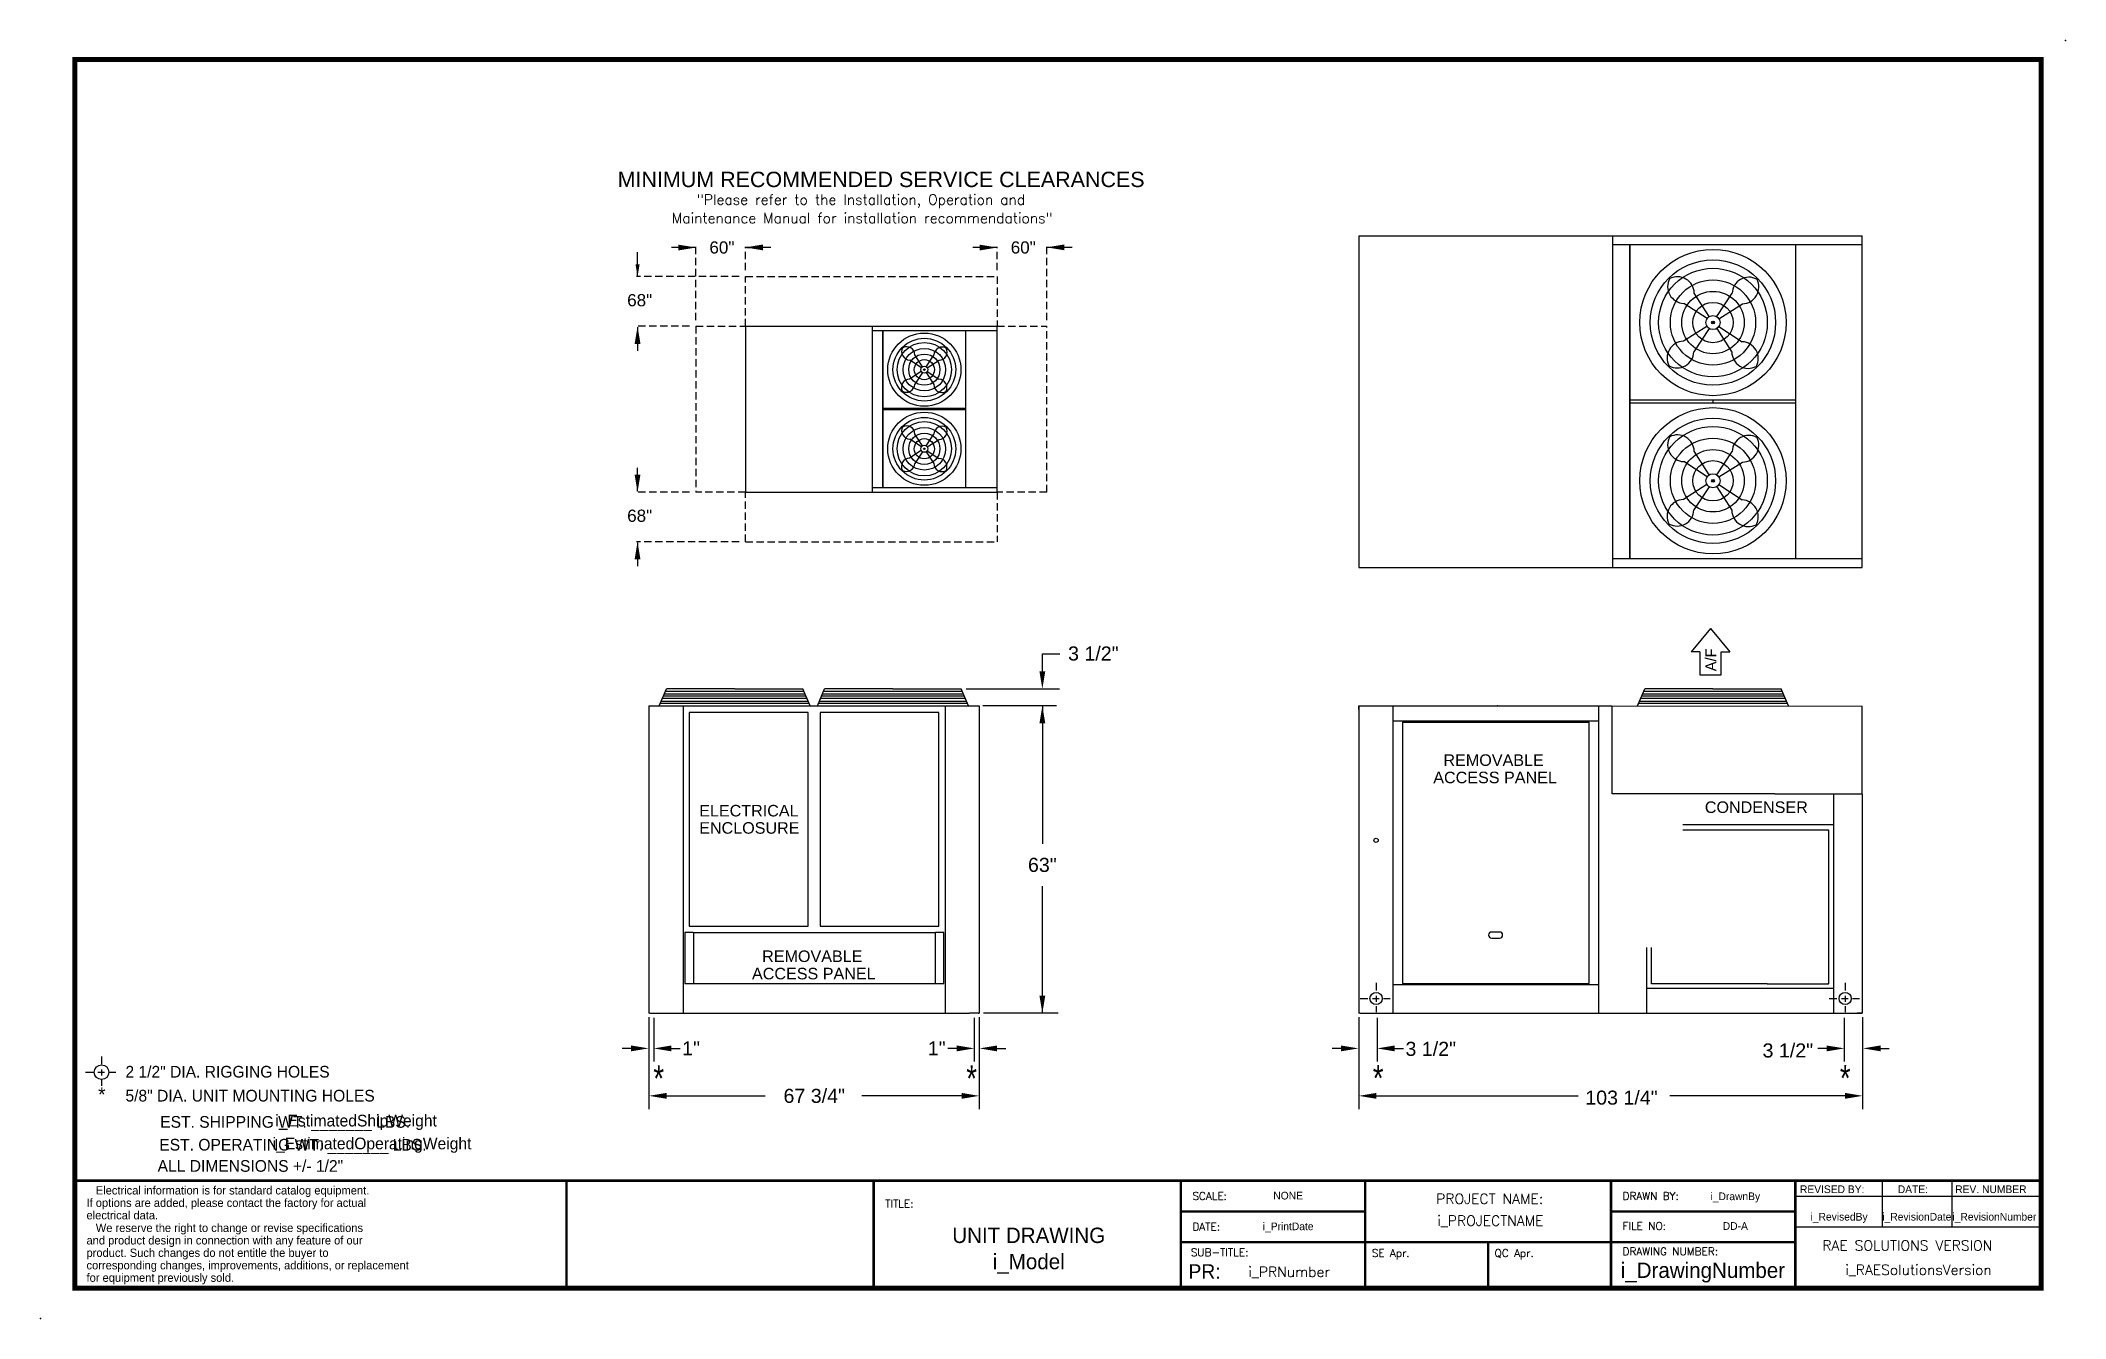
# Model space of a CAD drawing. Extents: x 189 to 604, y -122 to 140.
import ezdxf
from ezdxf.enums import TextEntityAlignment as Align

# ---------------------------------------------------------------- set-up
doc = ezdxf.new("R2010")
doc.units = 0
doc.header["$MEASUREMENT"] = 0
doc.linetypes.add('DASHED', pattern=[0.75, 0.5, -0.25])
doc.layers.get('0').update_dxf_attribs({"linetype": 'CONTINUOUS'})
doc.styles.add('dimentions', font='ARIAL.TTF')
doc.styles.add('SIMPLEX', font='SIMPLEX')
doc.styles.add('SLDTEXTSTYLE0', font='ARIAL.TTF', dxfattribs={"width": 0.75})

# ---------------------------------------------------------------- blocks, each defined once
blk = doc.blocks.new('A-F')
for p, q in [((0, 0.792), (-0.33, 0.396)), ((0, 0.792), (0.33, 0.396)), ((-0.182, 0.396), (-0.33, 0.396)), ((-0.182, 0.396), (-0.182, 0)), ((0.182, 0.396), (0.33, 0.396)), ((0.182, 0), (0.182, 0.396)), ((-0.182, 0), (0.182, 0))]:
    blk.add_line(p, q)
blk.add_text('A/F', height=0.1875, rotation=90).set_placement((0.098, 0.063))

msp = doc.modelspace()

# ---------------------------------------------------------------- linework, layer by layer
at = {"lineweight": 30}
for p, q in [((311.37, 93.79), (311.37, 96.29)), ((320.82, 97.24), (318.32, 97.24)), ((336.18, 97.31), (338.68, 97.31)), ((382.61, 97.24), (380.11, 97.24)), ((397.98, 97.31), (400.48, 97.31)), ((459.3, 99.64), (562.49, 99.64)), ((459.3, 99.64), (459.3, 31.64)), ((511.36, 31.64), (511.36, 99.64)), ((562.49, 97.8), (511.36, 97.8)), ((514.84, 97.81), (514.84, 33.42)), ((514.84, 33.46), (514.84, 97.8)), ((548.85, 97.81), (548.85, 97.81)), ((548.85, 97.81), (548.85, 97.81)), ((548.9, 33.42), (548.9, 97.81)), ((548.9, 97.8), (548.9, 97.8)), ((562.49, 31.64), (562.49, 99.64)), ((531.12, 83.08), (528.05, 87.91)), ((532.69, 83.07), (535.83, 87.86)), ((530.68, 82.66), (525.9, 85.79)), ((533.12, 82.64), (537.95, 85.7)), ((333.52, 81.09), (385.11, 81.09)), ((333.52, 81.09), (333.52, 47.09)), ((333.52, 81.09), (333.52, 47.09)), ((359.55, 47.09), (359.55, 81.09)), ((385.11, 80.17), (359.55, 80.17)), ((361.65, 80.18), (361.65, 47.98)), ((361.65, 48), (361.65, 80.17)), ((378.65, 80.18), (378.65, 80.18)), ((378.65, 80.18), (378.65, 80.18)), ((378.68, 47.98), (378.68, 80.18)), ((378.68, 80.17), (378.68, 80.17)), ((385.11, 47.09), (385.11, 81.09)), ((530.67, 81.08), (525.84, 78.01)), ((531.1, 80.65), (527.96, 75.86)), ((532.67, 80.63), (535.74, 75.81)), ((533.11, 81.06), (537.89, 77.93)), ((311.37, 78.59), (311.37, 76.09)), ((369.79, 72.81), (368.25, 75.23)), ((370.58, 72.81), (372.14, 75.2)), ((369.56, 71.81), (367.15, 70.28)), ((369.57, 72.6), (367.18, 74.17)), ((369.78, 71.59), (368.21, 69.2)), ((370.57, 71.59), (372.1, 69.17)), ((370.78, 71.8), (373.18, 70.23)), ((370.79, 72.59), (373.2, 74.12)), ((361.68, 64.22), (361.7, 64.22)), ((361.68, 63.95), (361.7, 63.95)), ((378.65, 64.22), (361.7, 64.22)), ((378.65, 64.22), (361.7, 64.22)), ((361.7, 64.22), (361.7, 64.22)), ((361.7, 64.22), (361.7, 64.22)), ((361.7, 64.22), (361.7, 64.22)), ((378.65, 63.95), (361.7, 63.95)), ((361.7, 63.95), (361.7, 63.95)), ((361.7, 63.95), (361.7, 63.95)), ((361.7, 63.95), (361.7, 63.95)), ((370.18, 64.22), (370.18, 63.95)), ((378.65, 64.22), (378.65, 64.22)), ((378.65, 64.22), (378.65, 64.22)), ((378.65, 64.22), (378.65, 64.22)), ((378.68, 64.22), (378.65, 64.22)), ((378.65, 63.95), (378.65, 63.95)), ((378.65, 63.95), (378.65, 63.95)), ((378.65, 63.95), (378.65, 63.95)), ((378.68, 63.95), (378.65, 63.95)), ((514.89, 65.91), (514.94, 65.91)), ((514.89, 65.36), (514.94, 65.36)), ((548.85, 65.91), (514.94, 65.91)), ((548.85, 65.91), (514.94, 65.91)), ((514.94, 65.91), (514.94, 65.91)), ((514.94, 65.91), (514.94, 65.91)), ((514.94, 65.91), (514.94, 65.91)), ((548.85, 65.36), (514.94, 65.36)), ((514.94, 65.36), (514.94, 65.36)), ((514.94, 65.36), (514.94, 65.36)), ((514.94, 65.36), (514.94, 65.36)), ((531.9, 65.91), (531.9, 65.36)), ((548.85, 65.91), (548.85, 65.91)), ((548.85, 65.91), (548.85, 65.91)), ((548.85, 65.91), (548.85, 65.91)), ((548.9, 65.91), (548.85, 65.91)), ((548.85, 65.36), (548.85, 65.36)), ((548.85, 65.36), (548.85, 65.36)), ((548.85, 65.36), (548.85, 65.36)), ((548.9, 65.36), (548.85, 65.36)), ((369.79, 56.59), (368.25, 59)), ((370.58, 56.58), (372.14, 58.97)), ((369.56, 55.59), (367.15, 54.05)), ((369.57, 56.37), (367.18, 57.94)), ((369.78, 55.37), (368.21, 52.98)), ((370.57, 55.36), (372.1, 52.95)), ((370.78, 55.58), (373.18, 54.01)), ((370.79, 56.37), (373.2, 57.9)), ((531.12, 50.64), (528.05, 55.47)), ((532.69, 50.63), (535.83, 55.41)), ((311.37, 49.59), (311.37, 52.09)), ((530.68, 50.21), (525.9, 53.35)), ((533.12, 50.19), (537.95, 53.26)), ((333.52, 47.09), (385.11, 47.09)), ((385.14, 47.98), (359.58, 47.98)), ((530.67, 48.63), (525.84, 45.57)), ((531.1, 48.2), (527.96, 43.42)), ((532.67, 48.19), (535.74, 43.36)), ((533.11, 48.62), (537.89, 45.48)), ((311.37, 34.39), (311.37, 31.89)), ((562.54, 33.41), (511.41, 33.41)), ((459.3, 31.64), (562.49, 31.64)), ((394.38, 10.33), (394.38, 13.93)), ((394.38, 13.93), (397.98, 13.93)), ((315.79, 3.24), (317.29, 6.74)), ((316.22, 4.24), (346.36, 4.24)), ((346.15, 4.74), (316.43, 4.74)), ((345.93, 5.24), (316.65, 5.24)), ((316.86, 5.74), (345.72, 5.74)), ((317.07, 6.24), (345.5, 6.24)), ((317.79, 6.74), (317.29, 6.74)), ((331.29, 6.74), (317.79, 6.74)), ((331.29, 6.74), (345.29, 6.74)), ((346.79, 3.24), (345.29, 6.74)), ((348.24, 3.23), (349.74, 6.73)), ((348.66, 4.23), (378.81, 4.23)), ((378.59, 4.73), (348.88, 4.73)), ((378.38, 5.23), (349.09, 5.23)), ((349.31, 5.73), (378.16, 5.73)), ((349.52, 6.23), (377.95, 6.23)), ((350.24, 6.73), (349.74, 6.73)), ((363.74, 6.73), (350.24, 6.73)), ((363.74, 6.73), (377.74, 6.73)), ((379.24, 3.23), (377.74, 6.73)), ((378.77, 6.73), (397.91, 6.73)), ((516.4, 3.23), (517.9, 6.73)), ((516.82, 4.23), (546.97, 4.23)), ((546.75, 4.73), (517.04, 4.73)), ((546.54, 5.23), (517.25, 5.23)), ((517.47, 5.73), (546.32, 5.73)), ((517.68, 6.23), (546.11, 6.23)), ((518.4, 6.73), (517.9, 6.73)), ((531.9, 6.73), (518.4, 6.73)), ((531.9, 6.73), (545.9, 6.73)), ((547.4, 3.23), (545.9, 6.73)), ((346.57, 3.74), (316, 3.74)), ((379.02, 3.73), (348.45, 3.73)), ((459.28, 3.24), (487.65, 3.24)), ((511.15, 3.24), (562.49, 3.22)), ((547.18, 3.73), (516.61, 3.73)), ((562.49, -14.89), (562.49, 3.22)), ((544.57, -14.78), (511.24, -14.78)), ((544.57, -14.78), (562.49, -14.78)), ((556.68, -59.76), (556.68, -14.78)), ((556.68, -21.17), (525.74, -21.17)), ((555.47, -22.26), (525.74, -22.26)), ((555.66, -53.76), (555.66, -22.26)), ((519.31, -53.76), (519.31, -46.28)), ((462.81, -53.54), (462.81, -55.13)), ((521.62, -53.76), (519.31, -53.76)), ((543, -53.76), (521.62, -53.76)), ((559, -53.54), (559, -55.13)), ((459.52, -56.76), (461.13, -56.76)), ((462.06, -56.76), (463.42, -56.76)), ((462.81, -56.25), (462.81, -57.45)), ((464.35, -56.76), (465.72, -56.76)), ((555.71, -56.76), (557.32, -56.76)), ((558.25, -56.76), (559.61, -56.76)), ((559, -56.25), (559, -57.45)), ((560.54, -56.76), (561.91, -56.76)), ((313.71, -59.51), (313.71, -59.76)), ((313.92, -59.76), (313.71, -59.76)), ((313.71, -60.62), (313.71, -79.43)), ((314.73, -60.7), (314.73, -69.7)), ((315.71, -59.76), (316.17, -59.76)), ((378.98, -59.76), (379.44, -59.76)), ((380.42, -60.7), (380.42, -69.7)), ((381.23, -59.76), (381.44, -59.76)), ((381.44, -59.51), (381.44, -59.76)), ((381.44, -60.62), (381.44, -79.43)), ((459.49, -59.76), (459.28, -59.76)), ((459.28, -60.62), (459.28, -79.43)), ((462.81, -58.31), (462.81, -59.56)), ((463.05, -60.7), (463.05, -69.7)), ((558.82, -60.7), (558.82, -69.7)), ((559, -58.31), (559, -59.56)), ((562.49, -59.51), (562.49, -59.76)), ((562.59, -60.62), (562.59, -79.43)), ((201.46, -68.66), (201.46, -70.25)), ((310.95, -67), (308.25, -67)), ((317.43, -67), (320.13, -67)), ((377.72, -67), (375.02, -67)), ((384.2, -67), (386.9, -67)), ((456.52, -67), (453.82, -67)), ((465.75, -67), (468.45, -67)), ((556.12, -67), (553.42, -67)), ((565.35, -67), (568.05, -67)), ((198.17, -71.88), (199.78, -71.88)), ((200.71, -71.88), (202.07, -71.88)), ((201.46, -71.36), (201.46, -72.56)), ((201.46, -73.42), (201.46, -74.67)), ((203, -71.88), (204.38, -71.88)), ((316.41, -76.73), (337.56, -76.73)), ((378.74, -76.73), (357.36, -76.73)), ((461.98, -76.73), (504.26, -76.73)), ((559.89, -76.73), (523.02, -76.73)), ((296.79, -116.18), (296.79, -94.13)), ((359.79, -116.18), (359.79, -94.13)), ((422.79, -94.13), (548.79, -94.13)), ((422.79, -116.18), (422.79, -94.13)), ((460.59, -94.13), (460.59, -116.18)), ((510.99, -94.13), (510.99, -106.73)), ((548.79, -94.13), (548.79, -116.18)), ((548.79, -94.13), (599.19, -94.13)), ((548.79, -94.13), (548.79, -97.28)), ((566.57, -94.13), (566.57, -103.58)), ((580.89, -94.13), (580.89, -103.58)), ((548.79, -97.28), (599.19, -97.28)), ((460.59, -100.43), (422.79, -100.43)), ((510.99, -100.43), (548.79, -100.43)), ((510.99, -106.73), (510.99, -100.43)), ((548.79, -103.58), (599.19, -103.58)), ((548.79, -106.73), (422.79, -106.73)), ((485.79, -106.73), (485.79, -116.18)), ((510.99, -106.73), (510.99, -116.18))]:
    msp.add_line(p, q, dxfattribs=at)
at = {"linetype": 'DASHED', "lineweight": 30, "ltscale": 2}
for p, q in [((323.14, 97.24), (320, 97.24)), ((323.14, 97.24), (320, 97.24)), ((333.64, 97.31), (336.78, 97.31)), ((333.7, 97.24), (336.84, 97.24)), ((384.93, 97.24), (381.8, 97.24)), ((395.43, 97.31), (398.57, 97.31)), ((311.37, 91.47), (311.37, 94.96)), ((311.37, 91.47), (311.37, 94.61)), ((311.37, 91.47), (311.37, 94.61)), ((311.37, 80.91), (311.37, 77.14)), ((311.37, 80.91), (311.37, 77.41)), ((311.37, 80.91), (311.37, 77.77)), ((311.37, 80.91), (311.37, 77.77)), ((311.37, 47.27), (311.37, 50.84)), ((311.37, 47.27), (311.37, 50.76)), ((311.37, 47.27), (311.37, 50.41)), ((311.37, 47.27), (311.37, 50.41)), ((311.37, 36.71), (311.37, 32.99)), ((311.37, 36.71), (311.37, 32.94)), ((311.37, 36.71), (311.37, 33.21)), ((311.37, 36.71), (311.37, 33.57)), ((311.37, 36.71), (311.37, 33.57))]:
    msp.add_line(p, q, dxfattribs=at)
at = {"linetype": 'DASHED', "lineweight": 30, "ltscale": 3}
for p, q in [((323.32, 82.38), (323.32, 97.42)), ((333.52, 92.59), (333.52, 97.42)), ((333.52, 92.59), (333.52, 97.42)), ((385.11, 92.59), (385.11, 97.42)), ((395.31, 82.38), (395.31, 97.42)), ((332.22, 91.29), (311.19, 91.29)), ((333.52, 91.29), (385.11, 91.29)), ((333.52, 81.09), (333.52, 91.29)), ((385.11, 91.29), (385.11, 81.09)), ((322.02, 81.09), (311.19, 81.09)), ((323.32, 81.09), (333.52, 81.09)), ((323.32, 81.09), (323.32, 47.09)), ((385.11, 81.09), (395.31, 81.09)), ((395.31, 47.09), (395.31, 81.09)), ((322.02, 47.09), (311.19, 47.09)), ((333.52, 47.09), (323.32, 47.09)), ((333.52, 36.89), (333.52, 47.09)), ((395.31, 47.09), (385.11, 47.09)), ((385.11, 47.09), (385.11, 36.89)), ((332.22, 36.89), (311.19, 36.89)), ((333.52, 36.89), (385.11, 36.89))]:
    msp.add_line(p, q, dxfattribs=at)
at = {"linetype": 'Continuous', "lineweight": 30}
for p, q in [((313.71, 3.24), (313.71, -59.51)), ((313.71, 3.24), (381.44, 3.24)), ((320.73, 3.24), (320.73, -59.76)), ((321.98, 1.92), (321.98, -41.9)), ((346.33, 1.92), (321.98, 1.92)), ((346.33, -41.9), (346.33, 1.92)), ((348.83, 1.92), (348.83, -41.9)), ((373.17, 1.92), (348.83, 1.92)), ((373.17, -41.9), (373.17, 1.92)), ((374.42, 3.24), (374.42, -59.76)), ((381.44, 3.24), (381.44, -59.51)), ((397.28, 3.24), (382.19, 3.24)), ((394.38, 3.24), (394.38, -25.04)), ((459.28, 3.17), (459.28, 3.24)), ((459.28, 3.17), (459.28, 3.17)), ((459.28, 3.17), (459.28, 2.49)), ((459.28, 2.49), (459.28, 3.17)), ((459.28, 2.49), (459.28, -59.76)), ((466.3, -59.76), (466.3, 3.24)), ((466.3, 0.19), (467.09, 0.19)), ((466.4, 0.19), (466.51, 0.19)), ((467.09, 0.19), (507.14, 0.19)), ((487.72, 3.24), (487.65, 3.24)), ((487.72, 3.24), (511.15, 3.24)), ((487.78, 3.24), (487.72, 3.24)), ((507.14, 0.19), (508.17, 0.19)), ((508.17, 0.19), (508.4, 0.19)), ((508.4, 3.24), (508.4, -59.76)), ((511.24, 3.17), (511.24, 3.22)), ((511.24, -14.78), (511.24, 3.17)), ((468.21, -0.06), (468.21, -53.71)), ((468.21, -0.06), (506.46, -0.06)), ((468.21, -0.06), (468.21, -0.06)), ((506.46, -0.06), (506.46, -0.06)), ((506.51, -0.06), (506.46, -0.06)), ((506.51, -53.71), (506.51, -0.06)), ((506.51, -53.71), (506.51, -0.06)), ((506.51, -0.06), (506.51, -0.06)), ((511.24, -14.78), (511.24, -14.78)), ((511.24, -14.78), (511.24, -14.78)), ((562.49, -14.83), (562.49, -14.78)), ((562.49, -14.89), (562.49, -21.26)), ((555.47, -22.26), (555.57, -22.26)), ((555.66, -22.26), (555.57, -22.26)), ((562.49, -21.26), (562.49, -59.51)), ((459.25, -25.58), (459.28, -25.58)), ((394.38, -59.76), (394.38, -33.72)), ((321.06, -43.26), (321.06, -53.71)), ((322.77, -43.26), (321.06, -43.26)), ((321.98, -41.9), (346.33, -41.9)), ((322.77, -43.26), (322.77, -43.26)), ((322.77, -43.26), (322.82, -43.26)), ((322.77, -43.26), (322.77, -43.26)), ((322.82, -43.26), (372.44, -43.26)), ((322.82, -43.26), (322.82, -53.71)), ((348.83, -41.9), (373.17, -41.9)), ((372.44, -53.71), (372.44, -43.26)), ((372.44, -43.26), (372.49, -43.26)), ((372.49, -43.26), (372.49, -43.26)), ((372.49, -43.26), (372.49, -43.26)), ((374.19, -43.26), (372.49, -43.26)), ((374.19, -53.71), (374.19, -43.26)), ((488.14, -43.14), (486.52, -43.14)), ((486.52, -44.39), (488.14, -44.39)), ((518.29, -46.28), (518.29, -59.76)), ((321.06, -53.71), (322.77, -53.71)), ((322.77, -53.71), (322.77, -53.71)), ((322.82, -53.71), (322.77, -53.71)), ((322.77, -53.71), (322.77, -53.71)), ((322.82, -53.71), (372.44, -53.71)), ((372.49, -53.71), (372.44, -53.71)), ((372.49, -53.71), (372.49, -53.71)), ((372.49, -53.71), (372.49, -53.71)), ((372.49, -53.71), (374.19, -53.71)), ((466.3, -53.87), (508.4, -53.87)), ((468.21, -53.71), (506.46, -53.71)), ((468.21, -53.71), (468.21, -53.71)), ((506.46, -53.71), (506.46, -53.71)), ((506.46, -53.71), (506.51, -53.71)), ((506.51, -53.71), (506.51, -53.71)), ((518.29, -53.64), (518.29, -53.64)), ((543, -53.76), (555.47, -53.76)), ((555.57, -53.76), (555.47, -53.76)), ((555.57, -53.76), (555.66, -53.76)), ((556.68, -54.7), (518.29, -54.7)), ((313.71, -59.51), (313.71, -59.51)), ((313.92, -59.76), (315.71, -59.76)), ((316.17, -59.76), (378.98, -59.76)), ((381.23, -59.76), (379.44, -59.76)), ((381.44, -59.51), (381.44, -59.51)), ((397.64, -59.76), (382.29, -59.76)), ((459.49, -59.76), (460.38, -59.76)), ((460.38, -59.76), (561.49, -59.76)), ((469.26, -59.76), (562.49, -59.76)), ((562.38, -59.76), (561.49, -59.76))]:
    msp.add_line(p, q, dxfattribs=at)
at = {"const_width": 1.01}
msp.add_lwpolyline([(195.99, -116.18), (599.19, -116.18), (599.19, 135.82), (195.99, 135.82), (195.99, -116.18)], dxfattribs=at)
at = {"lineweight": 30, "const_width": 0.504}
for points in [[(297.39, -94.13), (195.99, -94.13)], [(599.19, -94.13), (296.79, -94.13), (296.79, -116.18)], [(359.79, -94.13), (359.79, -116.18)], [(422.79, -94.13), (422.79, -116.18)], [(460.59, -94.13), (460.59, -116.18)], [(510.99, -94.13), (510.99, -116.18)], [(548.79, -116.18), (548.79, -94.13), (599.19, -94.13)], [(460.59, -100.43), (422.79, -100.43)], [(548.79, -100.43), (510.99, -100.43), (510.99, -116.18)], [(548.79, -106.73), (422.79, -106.73)], [(485.79, -106.73), (485.79, -116.18)]]:
    msp.add_lwpolyline(points, dxfattribs=at)
at = {"lineweight": 30}
for centre, radius in [((531.9, 81.86), 15), ((531.9, 81.86), 12.85), ((531.9, 81.86), 11.14), ((531.9, 81.86), 8.74), ((531.9, 81.86), 6.4), ((531.9, 81.86), 4.13), ((531.9, 81.86), 1.45), ((370.18, 72.2), 7.5), ((531.9, 81.86), 0.286), ((370.18, 72.2), 6.43), ((370.18, 72.2), 5.57), ((370.18, 72.2), 4.37), ((370.18, 72.2), 3.2), ((370.18, 72.2), 2.07), ((370.18, 72.2), 0.726), ((370.18, 72.2), 0.143), ((370.18, 55.98), 7.5), ((370.18, 55.98), 6.43), ((531.9, 49.41), 15), ((370.18, 55.98), 5.57), ((370.18, 55.98), 4.37), ((370.18, 55.98), 3.2), ((531.9, 49.41), 12.85), ((531.9, 49.41), 11.14), ((531.9, 49.41), 8.74), ((370.18, 55.98), 2.07), ((370.18, 55.98), 0.726), ((370.18, 55.98), 0.143), ((531.9, 49.41), 6.4), ((531.9, 49.41), 4.13), ((531.9, 49.41), 1.45), ((531.9, 49.41), 0.286), ((201.46, -71.88), 1.51)]:
    msp.add_circle(centre, radius, dxfattribs=at)
at = {"linetype": 'Continuous', "lineweight": 30}
for centre, radius in [((462.81, -24.33), 0.438), ((462.81, -56.76), 1.25), ((559, -56.76), 1.25)]:
    msp.add_circle(centre, radius, dxfattribs=at)
at = {"lineweight": 30}
for centre, radius, start, end in [((526.03, 89.22), 3.43, 151.3004, 267.8147), ((524.62, 87.83), 3.43, 1.3412, 117.8555), ((539.25, 87.73), 3.43, 61.3004, 177.8147), ((537.87, 89.13), 3.43, 271.3412, 27.8555), ((367.24, 75.88), 1.71, 151.3004, 267.8147), ((366.54, 75.19), 1.71, 1.3412, 117.8555), ((373.86, 75.13), 1.71, 61.3004, 177.8147), ((373.16, 75.84), 1.71, 271.3412, 27.8555), ((525.92, 74.59), 3.43, 91.3412, 207.8555), ((524.54, 75.99), 3.43, 241.3004, 357.8147), ((539.17, 75.89), 3.43, 181.3412, 297.8555), ((537.76, 74.5), 3.43, 331.3004, 87.8147), ((367.19, 68.56), 1.71, 91.3412, 207.8555), ((366.5, 69.27), 1.71, 241.3004, 357.8147), ((373.81, 69.21), 1.71, 181.3412, 297.8555), ((373.11, 68.52), 1.71, 331.3004, 87.8147), ((367.24, 59.66), 1.71, 151.3004, 267.8147), ((366.54, 58.96), 1.71, 1.3412, 117.8555), ((373.86, 58.91), 1.71, 61.3004, 177.8147), ((373.16, 59.61), 1.71, 271.3412, 27.8555), ((526.03, 56.77), 3.43, 151.3004, 267.8147), ((524.62, 55.39), 3.43, 1.3412, 117.8555), ((539.25, 55.28), 3.43, 61.3004, 177.8147), ((537.87, 56.68), 3.43, 271.3412, 27.8555), ((367.19, 52.34), 1.71, 91.3412, 207.8555), ((373.11, 52.3), 1.71, 331.3004, 87.8147), ((366.5, 53.04), 1.71, 241.3004, 357.8147), ((373.81, 52.99), 1.71, 181.3412, 297.8555), ((525.92, 42.14), 3.43, 91.3412, 207.8555), ((524.54, 43.55), 3.43, 241.3004, 357.8147), ((539.17, 43.44), 3.43, 181.3412, 297.8555), ((537.76, 42.05), 3.43, 331.3004, 87.8147)]:
    msp.add_arc(centre, radius, start, end, dxfattribs=at)
at = {"linetype": 'Continuous', "lineweight": 30}
for centre, radius, start, end in [((459.28, 3.17), 0.001, 90, 180), ((486.52, -43.76), 0.625, 90, 270), ((488.14, -43.76), 0.625, 270, 90)]:
    msp.add_arc(centre, radius, start, end, dxfattribs=at)
for p in [(604.19, 139.7), (548.79, -116.18), (188.94, -122.39)]:
    msp.add_point(p)
at = {"lineweight": 30}
for p in [(531.9, 81.86), (370.18, 72.2), (370.18, 55.98), (531.9, 49.41)]:
    msp.add_point(p, dxfattribs=at)
for points in [[(319.72, 97.84), (319.72, 96.64), (323.32, 97.24)], [(320.82, 97.66), (320.82, 96.83), (323.32, 97.24)], [(337.12, 96.67), (337.12, 97.87), (333.52, 97.27)], [(381.51, 97.84), (381.51, 96.64), (385.11, 97.24)], [(382.61, 97.66), (382.61, 96.83), (385.11, 97.24)], [(398.91, 96.68), (398.91, 97.88), (395.31, 97.28)], [(311.79, 93.79), (310.95, 93.79), (311.37, 91.29)], [(310.77, 77.49), (311.97, 77.49), (311.37, 81.09)], [(311.97, 50.69), (310.77, 50.69), (311.37, 47.09)], [(310.77, 33.29), (311.97, 33.29), (311.37, 36.89)], [(393.78, 10.33), (394.98, 10.33), (394.38, 6.73)], [(393.78, -0.36), (394.98, -0.36), (394.38, 3.24)], [(393.78, -56.18), (394.98, -56.18), (394.38, -59.78)], [(310.05, -67.6), (310.05, -66.4), (313.65, -67)], [(318.33, -66.4), (318.33, -67.6), (314.73, -67)], [(376.82, -66.4), (376.82, -67.6), (380.42, -67)], [(385.1, -67.6), (385.1, -66.4), (381.5, -67)], [(455.62, -67.6), (455.62, -66.4), (459.22, -67)], [(466.65, -66.4), (466.65, -67.6), (463.05, -67)], [(555.22, -66.4), (555.22, -67.6), (558.82, -67)], [(566.25, -67.6), (566.25, -66.4), (562.65, -67)], [(317.31, -76.13), (317.31, -77.33), (313.71, -76.73)], [(377.84, -77.33), (377.84, -76.13), (381.44, -76.73)], [(462.88, -76.13), (462.88, -77.33), (459.28, -76.73)], [(558.99, -76.13), (558.99, -77.33), (562.59, -76.73)]]:
    msp.add_solid(points, dxfattribs=at)
at = {"lineweight": 30, "ltscale": 7}
for points in [[(321.16, 96.88), (321.16, 97.6), (323.32, 97.24)], [(321.16, 96.88), (321.16, 97.6), (323.32, 97.24)], [(382.95, 96.88), (382.95, 97.6), (385.11, 97.24)], [(311.73, 93.45), (311.01, 93.45), (311.37, 91.29)], [(311.01, 93.45), (311.73, 93.45), (311.37, 91.29)], [(311.01, 93.45), (311.73, 93.45), (311.37, 91.29)]]:
    msp.add_solid(points, dxfattribs=at)

# ---------------------------------------------------------------- block references
at = {"lineweight": 30, "xscale": 12, "yscale": 12, "zscale": 12}
msp.add_blockref('A-F', (531.41, 9.59), dxfattribs=at)

# ---------------------------------------------------------------- texts
at = {"lineweight": 30}
for s, height, style, p in [('MINIMUM RECOMMENDED SERVICE CLEARANCES', 3.15, 'dimentions', (307.29, 109.64)), ('3 1/2"', 2.88, 'dimentions', (399.65, 12.55)), ('REMOVABLE', 2.366, 'dimentions', (476.63, -9.06)), ('ACCESS PANEL', 2.3661, 'dimentions', (474.54, -12.62)), ('ELECTRICAL', 2.366, 'dimentions', (324.01, -19.43)), ('ENCLOSURE', 2.366, 'dimentions', (324.01, -22.97)), ('REMOVABLE', 2.366, 'dimentions', (336.92, -49.28)), ('ACCESS PANEL', 2.3661, 'dimentions', (334.84, -52.84)), ('1"', 2.88, 'dimentions', (320.52, -68.42)), ('1"', 2.88, 'dimentions', (370.89, -68.42)), ('3 1/2"', 2.88, 'dimentions', (468.84, -68.53)), ('3 1/2"', 2.88, 'dimentions', (542.06, -68.86)), ('67 3/4"', 2.88, 'dimentions', (341.3, -78.17)), ('103 1/4"', 2.88, 'dimentions', (505.71, -78.53)), ('TITLE:', 1.575, 'SIMPLEX', (362.15, -99.64)), ('SCALE:', 1.575, 'SIMPLEX', (425.15, -98.06)), ('DRAWN BY:', 1.575, 'SIMPLEX', (513.35, -98.06)), ('DATE:', 1.575, 'SIMPLEX', (425.15, -104.36)), ('FILE NO:', 1.575, 'SIMPLEX', (513.35, -104.21)), ('DRAWING NUMBER:', 1.575, 'SIMPLEX', (513.35, -109.43)), ('RAE SOLUTIONS VERSION', 2.0916, 'SIMPLEX', (554.31, -108.48)), ('SUB-TITLE:', 1.575, 'SIMPLEX', (424.81, -109.63)), ('SE Apr.', 1.575, 'SIMPLEX', (461.93, -109.77)), ('QC Apr.', 1.575, 'SIMPLEX', (487.13, -109.77))]:
    msp.add_text(s, height=height, dxfattribs=dict(at, style=style)).set_placement(p)
at = {"lineweight": 30, "style": 'SIMPLEX'}
for s, height, p in [('"Please refer to the Installation, Operation and', 2.0916, (357.19, 106.03)), ('Maintenance Manual for installation recommendations"', 2.0916, (357.44, 102.24)), ('PROJECT NAME:', 2.0916, (486.11, -98.9)), ('i_PROJECTNAME', 2.0916, (486.26, -103.38)), ('i_PRNumber', 2.092, (445, -113.86)), ('i_RAESolutionsVersion', 2.0916, (574.04, -113.45))]:
    msp.add_text(s, height=height, dxfattribs=at).set_placement(p, align=Align.CENTER)
at = {"lineweight": 30}
for s, height, p in [('2 1/2" DIA. RIGGING HOLES', 2.394, (206.36, -72.98)), ('5/8" DIA. UNIT MOUNTING HOLES', 2.394, (206.36, -77.89)), ('REVISED BY:', 1.575, (549.73, -96.67)), ('DATE:', 1.575, (569.79, -96.67)), ('REV. NUMBER', 1.575, (581.57, -96.67))]:
    msp.add_text(s, height=height, dxfattribs=at).set_placement(p)
for s, height, p in [('*', 2.95, (201.52, -77.93)), ('EST. SHIPPING WT. _______ LBS.', 2.394, (239.11, -83.27)), ('i_EstimatedShipWeight', 2.3967, (253.66, -83.01)), ('EST. OPERATING WT. _______ LBS.', 2.394, (240.7, -87.95)), ('i_EstimatedOperatingWeight', 2.394, (256.93, -87.69)), ('ALL DIMENSIONS +/- 1/2"', 2.394, (231.98, -92.3)), ('NONE', 1.575, (444.78, -97.98)), ('i_DrawnBy', 1.575, (536.48, -98.12)), ('UNIT DRAWING', 3.15, (391.59, -106.91)), ('i_PrintDate', 1.575, (444.78, -104.28)), ('DD-A', 1.575, (536.48, -104.21)), ('i_RevisedBy', 1.575, (557.76, -102.31)), ('i_RevisionDate', 1.575, (573.7, -102.31)), ('i_RevisionNumber', 1.575, (589.6, -102.31)), ('i_Model', 3.15, (391.59, -112.28)), ('i_DrawingNumber', 3.15, (529.83, -114.07))]:
    msp.add_text(s, height=height, dxfattribs=at).set_placement(p, align=Align.CENTER)
at = {"lineweight": 25}
for s, p in [('   Electrical information is for standard catalog equipment.', (198.38, -96.96)), ('If options are added, please contact the factory for actual', (198.38, -99.51)), ('electrical data.', (198.38, -102.06)), ('   We reserve the right to change or revise specifications', (198.38, -104.65)), ('and product design in connection with any feature of our', (198.38, -107.21)), ('corresponding changes, improvements, additions, or replacement ', (198.38, -112.32)), ('product. Such changes do not entitle the buyer to', (198.38, -109.76)), ('for equipment previously sold.', (198.38, -114.87))]:
    msp.add_text(s, height=1.7031, dxfattribs=at).set_placement(p)
at = {"lineweight": 30}
msp.add_text('PR:', height=2.953, dxfattribs=at).set_placement((430.93, -114.22), align=Align.RIGHT)
at = {"lineweight": 30, "ltscale": 7, "char_height": 2.5, "attachment_point": 5}
for s, insert in [('{\\fArial|b0|i0|c0|p34;60"}', (328.67, 97.24)), ('{\\fArial|b0|i0|c0|p34;60"}', (390.46, 97.24)), ('{\\fArial|b0|i0|c0|p34;68"}', (311.81, 86.43)), ('{\\fArial|b0|i0|c0|p34;68"}', (311.81, 42.23))]:
    msp.add_mtext(s, dxfattribs=dict(at, insert=insert))
at = {"lineweight": 30}
for s, insert, char_height, attachment_point, style in [('CONDENSER', (530.23, -16.35), 2.366, 1, 'dimentions'), ('63"', (394.38, -29.38), 2.88, 5, 'dimentions'), ('*', (314.61, -70.46), 5.4, 1, 'SLDTEXTSTYLE0'), ('*', (378.78, -70.46), 5.4, 1, 'SLDTEXTSTYLE0'), ('*', (462.14, -70.39), 5.4, 1, 'SLDTEXTSTYLE0'), ('*', (557.92, -70.39), 5.4, 1, 'SLDTEXTSTYLE0')]:
    msp.add_mtext(s, dxfattribs=dict(at, insert=insert, char_height=char_height, attachment_point=attachment_point, style=style))

doc.saveas('drawing.dxf')
